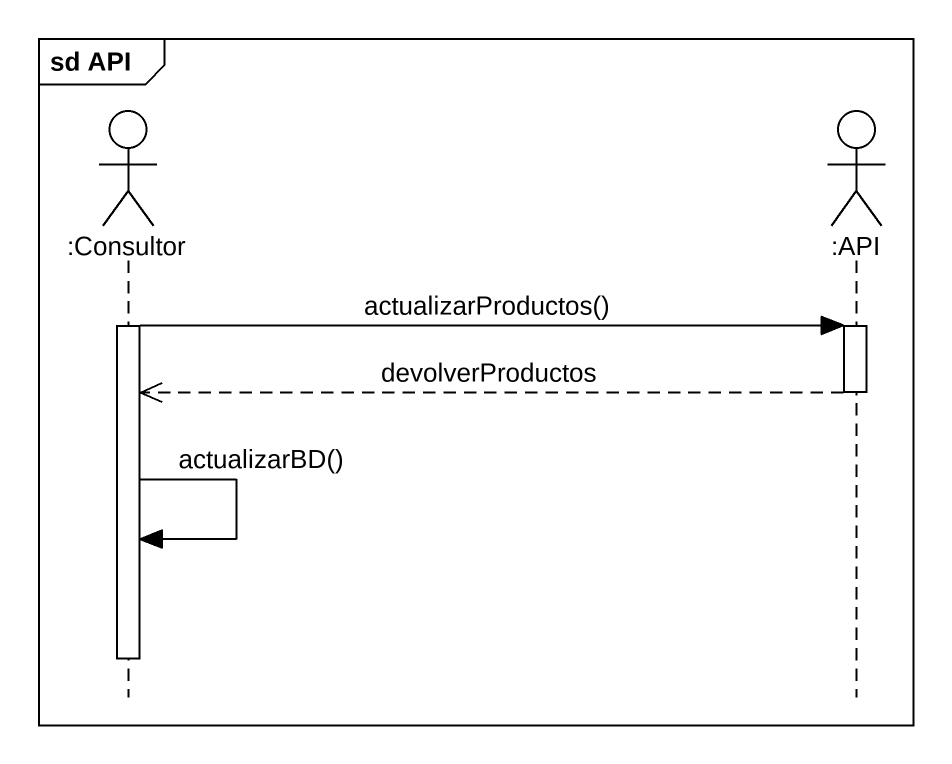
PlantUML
@startuml
mainframe sd API
hide footbox
actor ":Consultor" as Consultor
actor ":API" as API

activate Consultor
Consultor -> API : actualizarProductos()
activate API
API -->> Consultor : devolverProductos
deactivate API
Consultor -> Consultor : actualizarBD()
deactivate Consultor
@enduml
